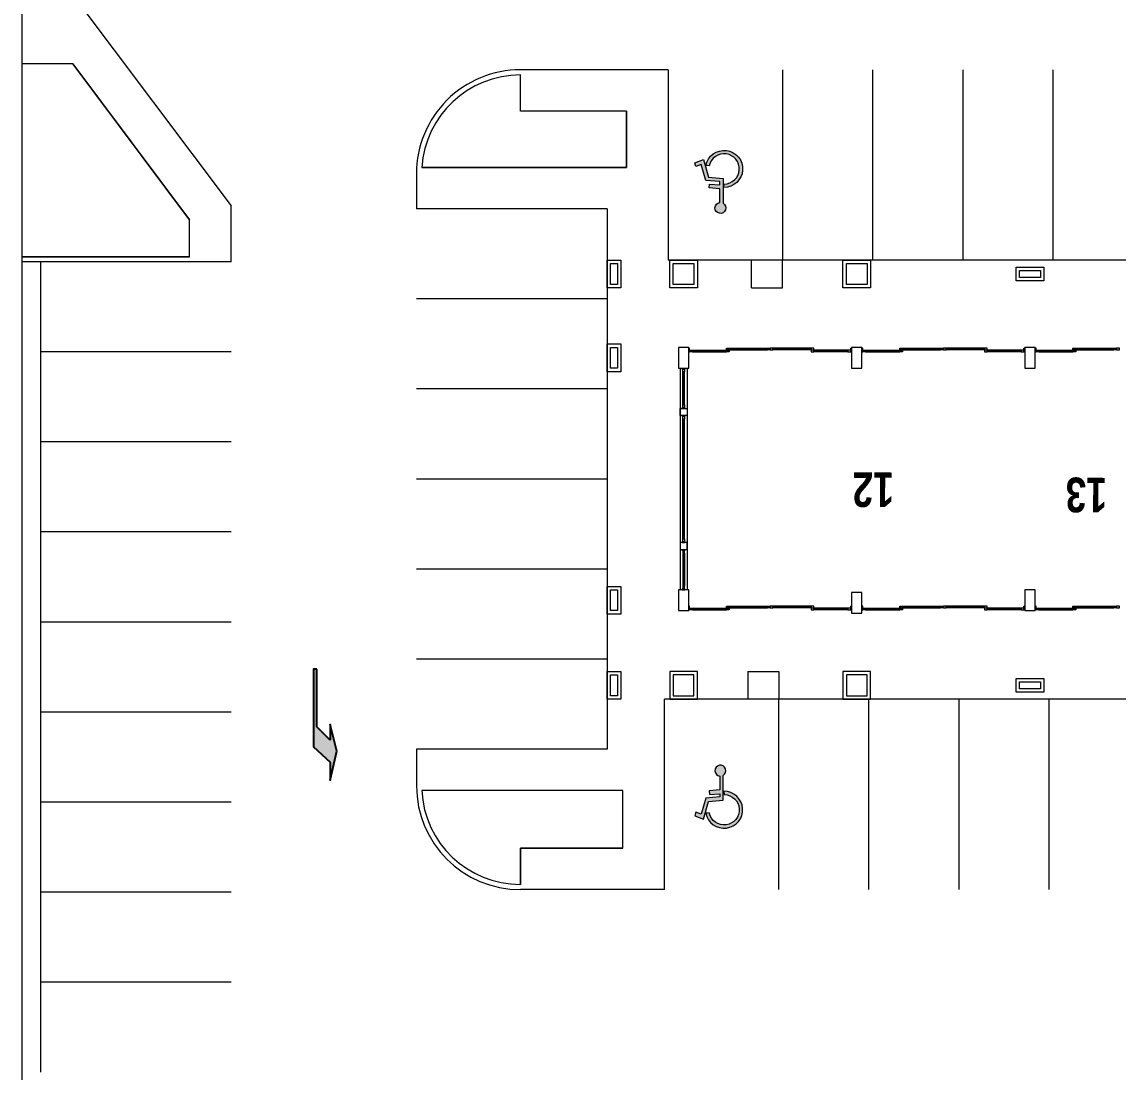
# Model space of a CAD drawing. Header units: inches. Extents: x -35 to 98, y -34 to 46.
# Drawn here: x -9.91 to 21.73, y -14.34 to 15.99 of the extents above; entities that cross this region are included whole.
import ezdxf

# ---------------------------------------------------------------- set-up
doc = ezdxf.new("R2010")
doc.units = ezdxf.units.IN
doc.header["$MEASUREMENT"] = 0
doc.layers.add('Estructura', color=8, linetype='Continuous', lineweight=9)
doc.layers.add('SENALES BLANCAS', color=8, linetype='Continuous')
doc.styles.add('STYLE3', font='impact.ttf', dxfattribs={"height": 0.006})

# ---------------------------------------------------------------- blocks, each defined once
blk = doc.blocks.new('MINUS')
h = blk.add_hatch(color=252)
edge = h.paths.add_edge_path()
edge.add_line((547.7232086236108, 36.9235401597719), (548.1042804642341, 37.0735914674988))
edge.add_line((548.1042804642342, 37.07359146749879), (548.2385584589549, 36.79635147714157))
edge.add_line((548.2385584589549, 36.79635147714156), (548.3295834900774, 36.84043840209338))
edge.add_line((548.3295834900774, 36.84043840209338), (548.1993180739213, 37.10939373460385))
edge.add_line((548.1993180739213, 37.10939373460384), (548.2946329770457, 37.14871949314875))
edge.add_line((548.2946329770457, 37.14871949314875), (548.4695233105241, 36.78762835183436))
edge.add_line((548.469523310524, 36.78762835183439), (548.9595555950775, 36.83003924652281))
edge.add_line((548.9595555950777, 36.83003924652279), (548.9608679319426, 36.67097045903058))
edge.add_line((548.9608679319423, 36.6709704590306), (549.0589714571755, 36.67581418795538))
edge.add_line((549.0589714571756, 36.67581418795535), (549.0599644592585, 36.93362550172336))
edge.add_line((549.0599644592585, 36.93362550172338), (548.5259816139599, 36.88396187354939))
edge.add_line((548.5259816139599, 36.88396187354937), (548.3441465965848, 37.25939150793232))
edge.add_line((548.3441465965847, 37.25939150793233), (547.6760914684396, 36.99585067876362))
edge.add_arc((547.5778129780072, 36.88030702433592), 0.1516871707172555, 409.61635791416, 736.5597517022761)
edge = h.paths.add_edge_path()
edge.add_line((548.8363633348799, 37.02829337975659), (548.8742134789235, 36.95014525435842))
edge.add_arc((548.5893727626324, 37.39569239434553), 0.5288161188994165, 302.591003042123, 561.5973035725094)
edge.add_line((548.0976828089865, 37.20104533659287), (548.1754386106916, 37.23870546317638))
edge.add_arc((548.5893727625977, 37.3956923942379), 0.442703488396265, -56.0883253260439, 200.7695229083841, ccw=False)
for points in [[(548.8299615828743, 37.03004042403904), (548.8560825608092, 36.97610917725584), (548.8721531190787, 36.9429287486313, 2.149098351319528), (548.0950404180115, 37.1942099337336), (548.1817578918419, 37.23621054294652, -2.097118794356095)], [(547.729245737849, 36.92054368344721), (548.1018005044936, 37.06724129784833), (548.2362379970062, 36.78967199689647), (548.3362629703222, 36.83811794014432), (548.2061317838761, 37.10679613235693), (548.2921860726165, 37.14230107512892), (548.4665241822763, 36.7823500947654), (548.9546003678853, 36.82459169467661), (548.9559110817578, 36.66571963057093), (549.063953159867, 36.67105406210734), (549.064985636497, 36.93911408026156), (548.5289704261605, 36.88926142987001), (548.3466252786585, 37.26574431554543), (547.6770159153589, 37.00159035670518, 6.342635046751864)]]:
    blk.add_lwpolyline(points, format="xyb", close=True)
blk = doc.blocks.new('DDSSDSD')
at = {"layer": 'SENALES BLANCAS'}
h = blk.add_hatch(color=256, dxfattribs=at)
h.dxf.hatch_style = 1
h.paths.add_polyline_path([(7436.251104270643, 1282.34156479809), (7438.826594105913, 1281.985401761799), (7438.847141973391, 1282.133987713834), (7435.380136425911, 1282.613437954997), (7434.583995979024, 1281.966398243055), (7433.791537568173, 1282.075986869606), (7435.038186750851, 1281.600733447391), (7436.267970102085, 1281.733522411633), (7435.574568992591, 1281.829412459866)])
for points in [[(7438.826594105913, 1281.985401761799), (7438.847141973391, 1282.133987713834), (7435.380136425912, 1282.613437954997), (7434.583995979025, 1281.966398243055)], [(7434.583995979025, 1281.966398243055), (7433.791537568172, 1282.075986869606), (7435.03818675085, 1281.600733447391), (7436.267970102085, 1281.733522411633), (7435.574568992591, 1281.829412459866)], [(7435.574568992591, 1281.829412459866), (7436.251104270643, 1282.341564798091), (7438.826594105913, 1281.985401761799)]]:
    blk.add_lwpolyline(points, dxfattribs=at)

msp = doc.modelspace()

# ---------------------------------------------------------------- linework, layer by layer
at = {"layer": 'Estructura', "linetype": 'Continuous'}
msp.add_line((-9.907593988721729, 18.73742797926032), (-9.907593988723775, -15.16257202073886), dxfattribs=at)
at = {"layer": 'Estructura'}
for p, q in [((-8.438049156598268, 16.77563064697647), (-3.868639268767097, 10.67560842778006)), ((-8.439225915891157, 14.77563064697661), (-9.907593988721956, 14.77563064697669)), ((-8.439225915891157, 14.77563064697661), (-5.068639268767484, 10.27600072891302)), ((8.74843101335317, 14.60726165518217), (4.481360731231561, 14.60726165518243)), ((8.74843101335317, 14.60726165518214), (8.748431013353283, 9.107261655184757)), ((12.04843101335312, 14.60726165518183), (12.04843101335324, 9.107261655181802)), ((14.64843101335326, 14.60726165518118), (14.64843101335326, 9.107261655181233)), ((17.24843101335317, 14.60726165518123), (17.24843101335328, 9.107261655181176)), ((19.84843101335331, 14.60726165518126), (19.84843101335331, 9.107261655181233)), ((4.481360731231675, 13.4072616551825), (4.481360731231788, 14.45726165518194)), ((7.548431013353238, 13.40726165518218), (4.481360731231561, 13.40726165518241)), ((7.548431013353238, 13.40726165518218), (7.548431013353124, 11.78726165522143)), ((7.548431013353124, 11.78726165522143), (1.637050621559283, 11.78726165522157)), ((1.481360731231447, 11.6072616551826), (1.481360731231334, 10.58726165522158)), ((-3.86863926876903, 9.057427979261334), (-3.868639268767097, 10.67560842778006)), ((6.981360731229969, 10.58726165522141), (1.481360731231334, 10.58726165522158)), ((6.98136073123122, 10.58726165522144), (6.981360731230197, -5.012738344778498)), ((-5.068639268768848, 9.207427979261368), (-5.068639268767484, 10.27600072891302)), ((-5.068639268768848, 9.207427979261368), (-9.907593988722297, 9.20742797926151)), ((-3.86863926876903, 9.057427979261334), (-9.907593988722297, 9.057427979261504)), ((-9.368639268768916, 9.057427979261448), (-9.36863926877028, -14.34257202073833)), ((59.58843101335354, 9.107261655181631), (8.748431013353056, 9.107261655184502)), ((11.14843101335315, 8.307261655184575), (11.14843101335326, 9.107261655184587)), ((12.04843101335324, 8.30726165518449), (12.04843101335324, 9.107261655184502)), ((11.14843101335315, 8.307261655184575), (12.04843101335324, 8.30726165518449)), ((6.981360731229856, 7.987261655221417), (1.481360731230424, 7.987261655221644)), ((-3.86863926876903, 6.457427979261368), (-9.368639268769144, 6.457427979261539)), ((6.981360731230311, 5.387261655221423), (1.481360731230197, 5.387261655221621)), ((-3.868639268769371, 3.857427979261317), (-9.368639268769257, 3.857427979261601)), ((6.981360731230083, 2.787261655221371), (1.481360731230197, 2.787261655221712)), ((-3.868639268769485, 1.257427979261379), (-9.368639268769485, 1.257427979261607)), ((6.981360731229969, 0.1872616552214339), (1.481360731229969, 0.1872616552216897)), ((-3.868639268769599, -1.342572020738643), (-9.368639268769485, -1.342572020738416)), ((6.981360731229742, -2.412738344778617), (1.481360731229856, -2.412738344778305)), ((11.04240601127763, -2.772738344818194), (11.94240601127761, -2.772738344818194)), ((11.04240601127763, -2.772738344818194), (11.04240601127763, -3.572738344816273)), ((11.94240601127761, -2.772738344818194), (11.94240601127773, -3.572738344818177)), ((59.44240601127761, -3.572738344819001), (8.642406011277657, -3.572738344816216)), ((8.642406011277657, -9.072738344816898), (8.642406011277657, -3.572738344818177)), ((11.94240601127761, -9.072738344816955), (11.94240601127773, -3.572738344818205)), ((14.54240601127752, -9.07273834481741), (14.54240601127752, -3.57273834481866)), ((17.14240601127754, -9.072738344817353), (17.14240601127754, -3.572738344818603)), ((19.74240601127757, -9.07273834481741), (19.74240601127745, -3.57273834481866)), ((-3.868639268769712, -3.942572020738638), (-9.368639268769826, -3.942572020738382)), ((1.481360731230197, -5.012738344778299), (1.481360731230197, -6.072738344816358)), ((6.981360731229287, -5.012738344778526), (1.481360731230197, -5.012738344778299)), ((7.442406011277498, -6.212738344778515), (1.634801404602953, -6.212738344778316)), ((7.442406011277384, -7.872738344816625), (7.442406011277498, -6.212738344778515)), ((-3.868639268769826, -6.542572020738632), (-9.368639268770053, -6.542572020738262)), ((7.442406011277384, -7.872738344816625), (4.481360731229969, -7.872738344816455)), ((4.481360731229969, -7.872738344816455), (4.481360731230311, -8.922738344816068)), ((-3.868639268770053, -9.14257202073857), (-9.368639268770167, -9.142572020738342)), ((8.642406011277544, -9.072738344816784), (4.481360731229856, -9.072738344816443)), ((-3.868639268770167, -11.74257202073856), (-9.36863926877028, -11.74257202073828))]:
    msp.add_line(p, q, dxfattribs=at)
at = {"layer": 'Estructura', "color": 251, "true_color": 0x636466}
for p, q in [((9.34136073123112, 6.437261655182326), (9.34136073123112, 6.587261655184179)), ((9.446360731231024, 6.51000309312515), (10.42942503644495, 6.510003093124695)), ((9.446360731231024, 6.487253093125062), (10.42942503644518, 6.487253093124551)), ((9.446360731231138, 6.485253093124598), (10.42942503644507, 6.485253093124228)), ((9.446360731231024, 6.462503093124624), (10.42942503644518, 6.462503093124113)), ((10.50942503644499, 6.562503093124135), (11.61136073123144, 6.562503093124363)), ((10.50942503644511, 6.53975309312419), (11.61136073123156, 6.539753093124304)), ((10.50942503644511, 6.537753093123669), (11.61136073123133, 6.537753093123925)), ((10.50942503644511, 6.515003093123553), (11.61136073123144, 6.515003093123809)), ((12.87329642601752, 6.562503093124022), (11.77136073123118, 6.562503093124249)), ((12.87329642601763, 6.539753093123934), (11.77136073123118, 6.539753093124247)), ((12.87329642601752, 6.537753093123442), (11.77136073123118, 6.537753093123783)), ((12.87329642601752, 6.515003093123383), (11.77136073123118, 6.515003093123724)), ((13.93636073123137, 6.510003093124695), (12.95329642601756, 6.510003093124411)), ((13.93636073123137, 6.487253093124664), (12.95329642601745, 6.487253093124352)), ((13.93636073123137, 6.485253093124257), (12.95329642601756, 6.485253093123973)), ((13.93636073123137, 6.462503093124141), (12.95329642601745, 6.462503093123914)), ((14.04136073123139, 6.437261655181871), (14.04136073123117, 6.58726165518361)), ((14.34136073123123, 6.437261655181956), (14.34136073123123, 6.587261655183809)), ((14.44636073123114, 6.510003093124809), (15.42942503644507, 6.51000309312424)), ((14.44636073123114, 6.487253093124693), (15.42942503644518, 6.48725309312421)), ((14.44636073123114, 6.485253093124257), (15.42942503644518, 6.485253093123802)), ((14.44636073123102, 6.462503093124226), (15.42942503644518, 6.462503093123743)), ((15.50942503644511, 6.562503093123766), (16.61136073123144, 6.562503093124022)), ((15.50942503644511, 6.539753093123821), (16.61136073123167, 6.539753093123934)), ((15.50942503644522, 6.5377530931233), (16.61136073123144, 6.537753093123499)), ((15.50942503644522, 6.515003093123212), (16.61136073123144, 6.51500309312344)), ((17.87329642601763, 6.562503093123624), (16.7713607312313, 6.56250309312388)), ((17.87329642601763, 6.539753093123593), (16.77136073123118, 6.539753093123821)), ((17.87329642601763, 6.537753093123072), (16.7713607312313, 6.537753093123413)), ((17.87329642601763, 6.515003093123042), (16.7713607312313, 6.515003093123354)), ((18.93636073123137, 6.510003093124354), (17.95329642601767, 6.510003093124041)), ((18.93636073123137, 6.487253093124238), (17.95329642601745, 6.487253093123982)), ((18.93636073123137, 6.485253093123887), (17.95329642601756, 6.485253093123575)), ((18.93636073123137, 6.462503093123772), (17.95329642601745, 6.462503093123544)), ((19.04136073123139, 6.437261655181501), (19.04136073123128, 6.587261655183241)), ((19.34136073123123, 6.4372616551817), (19.34136073123123, 6.587261655183553)), ((19.44636073123125, 6.510003093124524), (20.42942503644507, 6.510003093124013)), ((19.44636073123114, 6.48725309312438), (20.42942503644518, 6.487253093123925)), ((19.44636073123114, 6.485253093123973), (20.42942503644518, 6.485253093123546)), ((19.44636073123102, 6.462503093123942), (20.42942503644518, 6.462503093123487)), ((20.50942503644511, 6.56250309312351), (21.61136073123144, 6.562503093123681)), ((20.50942503644511, 6.539753093123565), (21.61136073123167, 6.539753093123679)), ((20.50942503644522, 6.537753093123044), (21.61136073123144, 6.537753093123243)), ((20.50942503644522, 6.515003093122928), (21.61136073123144, 6.515003093123184)), ((9.091360731257836, 5.98726165521505), (9.091360731257382, -0.4127383447850121)), ((9.167610731257568, 4.932261655214049), (9.167610731257795, 5.882261655215288)), ((9.190360731257542, 4.932261655214049), (9.190360731257883, 5.882261655215288)), ((9.192360731257722, 4.932261655214106), (9.192360731258177, 5.88226165521543)), ((9.215110731258036, 4.932261655213935), (9.215110731258491, 5.882261655215316)), ((9.291360731257996, 5.987261655214994), (9.29136073125754, -0.4127383447849269)), ((9.167610731257227, 1.055461655215836), (9.167610731257568, 4.519061655219431)), ((9.190360731257428, 1.055461655215808), (9.190360731257655, 4.519061655219431)), ((9.192360731257494, 1.055461655215865), (9.192360731258063, 4.519061655219573)), ((9.215110731257809, 1.055461655215723), (9.215110731258378, 4.519061655219403)), ((9.167610731257227, 0.642261655215961), (9.16761073125734, -0.3077383447852498)), ((9.190360731257314, 0.6422616552159894), (9.190360731257428, -0.3077383447852782)), ((9.192360731257494, 0.6422616552159326), (9.19236073125795, -0.3077383447853919)), ((9.215110731257809, 0.6422616552161315), (9.215110731258036, -0.3077383447852498)), ((9.341360731231234, -1.012738344816213), (9.341360731231347, -0.8627383448143604)), ((9.446360731231138, -0.9399969068733611), (10.42942503644484, -0.9399969068739296)), ((10.50942503644477, -0.8874969068744321), (11.6113607312311, -0.8874969068742331)), ((10.50942503644488, -0.9102469068744057), (11.61136073123122, -0.9102469068743488)), ((10.50942503644488, -0.91224690687487), (11.61136073123122, -0.9122469068748131)), ((10.50942503644488, -0.9349969068750426), (11.61136073123122, -0.9349969068748436)), ((12.8732964260174, -0.8874969068746026), (11.77136073123107, -0.8874969068743752)), ((12.87329642601729, -0.9102469068746899), (11.77136073123096, -0.9102469068743204)), ((12.87329642601718, -0.9122469068750974), (11.77136073123107, -0.9122469068748131)), ((12.87329642601718, -0.9349969068752131), (11.77136073123107, -0.934996906874872)), ((13.93636073123137, -0.9399969068739296), (12.95329642601722, -0.9399969068741569)), ((14.04136073123117, -1.012738344816668), (14.04136073123117, -0.8627383448148152)), ((14.34136073123135, -1.012738344816555), (14.34136073123135, -0.8627383448147015)), ((14.44636073123125, -0.9399969068737022), (15.42942503644484, -0.939996906874299)), ((15.50942503644488, -0.88749690687483), (16.61136073123122, -0.8874969068746026)), ((15.50942503644499, -0.9102469068748036), (16.61136073123133, -0.9102469068747183)), ((15.50942503644499, -0.9122469068752963), (16.61136073123122, -0.9122469068751542)), ((15.50942503644499, -0.934996906875412), (16.61136073123133, -0.9349969068752415)), ((17.87329642601752, -0.8874969068749721), (16.77136073123107, -0.8874969068747163)), ((17.87329642601729, -0.9102469068750878), (16.77136073123107, -0.9102469068746899)), ((17.87329642601729, -0.9122469068755237), (16.77136073123107, -0.9122469068751826)), ((17.87329642601729, -0.9349969068755826), (16.77136073123107, -0.9349969068752415)), ((18.93636073123137, -0.9399969068742706), (17.95329642601733, -0.9399969068745548)), ((19.04136073123128, -1.012738344817066), (19.04136073123128, -0.862738344815213)), ((19.34136073123135, -1.012738344816867), (19.34136073123135, -0.8627383448149857)), ((19.44636073123125, -0.9399969068740432), (20.42942503644484, -0.9399969068746117)), ((20.50942503644488, -0.8874969068750858), (21.61136073123133, -0.8874969068749152)), ((20.50942503644499, -0.910246906875031), (21.61136073123133, -0.9102469068749741)), ((20.50942503644499, -0.9122469068755521), (21.61136073123133, -0.9122469068754953)), ((20.50942503644499, -0.9349969068756678), (21.61136073123133, -0.9349969068754689)), ((9.446360731231024, -0.9627469068734484), (10.42942503644495, -0.9627469068740453)), ((9.446360731231138, -0.9647469068738559), (10.42942503644495, -0.9647469068744243)), ((9.446360731231024, -0.9874969068738864), (10.42942503644495, -0.9874969068745116)), ((13.93636073123126, -0.9627469068738463), (12.9532964260171, -0.9627469068741874)), ((13.93636073123126, -0.9647469068743675), (12.95329642601722, -0.9647469068747085)), ((13.93636073123137, -0.9874969068743695), (12.95329642601722, -0.9874969068746537)), ((14.44636073123114, -0.9627469068738179), (15.42942503644507, -0.9627469068744148)), ((14.44636073123125, -0.964746906874197), (15.42942503644495, -0.9647469068748222)), ((14.44636073123114, -0.9874969068742843), (15.42942503644507, -0.9874969068748527)), ((18.93636073123126, -0.9627469068742158), (17.95329642601722, -0.9627469068745569)), ((18.93636073123137, -0.964746906874737), (17.95329642601722, -0.964746906875078)), ((18.93636073123137, -0.987496906874739), (17.95329642601733, -0.9874969068750232)), ((19.44636073123114, -0.9627469068740737), (20.42942503644507, -0.9627469068746706)), ((19.44636073123114, -0.964746906874538), (20.42942503644495, -0.9647469068751064)), ((19.44636073123114, -0.9874969068745401), (20.42942503644507, -0.9874969068751369))]:
    msp.add_line(p, q, dxfattribs=at)
at = {"layer": 'Estructura'}
for points in [[(-7.807593988721365, 13.93242137385901), (-8.43922591589184, 14.77563064697647), (-9.907593988722752, 14.77563064697655), (-9.907593988723093, 9.207427979261368), (-7.807593988721592, 9.207427979261425), (-5.068639268769417, 9.207427979261197), (-5.068639268768166, 10.27600072891296)], [(6.981360731230538, 9.107261655184672), (7.381360731230629, 9.107261655184672), (7.381360731230629, 8.307261655184718), (6.981360731230538, 8.307261655184718)], [(7.081360731230561, 9.007261655184678), (7.281360731230606, 9.007261655184735), (7.281360731230606, 8.407261655184712), (7.081360731230561, 8.407261655184712)], [(8.791360731230142, 9.10726165518453), (9.59136073123021, 9.107261655184445), (9.591360731230097, 8.307261655184462), (8.791360731230142, 8.307261655184433)], [(8.891360731230392, 9.007261655184507), (9.491360731230188, 9.007261655184507), (9.491360731230301, 8.407261655184513), (8.891360731230279, 8.407261655184456)], [(13.79136073123003, 9.107261655184189), (14.5913607312301, 9.107261655184132), (14.5913607312301, 8.30726165518415), (13.79136073122991, 8.307261655184064)], [(13.89136073123017, 9.007261655184166), (14.49136073122996, 9.007261655184138), (14.49136073123007, 8.4072616551842), (13.89136073123005, 8.407261655184143)], [(18.79136073123037, 8.507261655183598), (18.79136073123037, 8.907261655183518), (19.59136073123055, 8.907261655183774), (19.59136073123055, 8.507261655183825)], [(18.89136073123039, 8.607261655183592), (18.89136073123051, 8.80726165518358), (19.49136073123053, 8.807261655183723), (19.49136073123042, 8.607261655183763)], [(6.981360731230765, 6.687261655184855), (7.381360731230856, 6.687261655184855), (7.381360731230743, 5.887261655184901), (6.981360731230765, 5.887261655184844)], [(7.081360731230674, 6.587261655184918), (7.281360731230833, 6.587261655184804), (7.28136073123072, 5.987261655184895), (7.081360731230788, 5.98726165518481)], [(6.981360731230424, -0.3127383448151448), (7.381360731230515, -0.312738344815088), (7.381360731230515, -1.112738344815099), (6.981360731230538, -1.112738344815099)], [(7.081360731230561, -0.4127383448151107), (7.281360731230492, -0.4127383448151676), (7.281360731230606, -1.012738344815133), (7.081360731230447, -1.012738344815133)], [(6.981360731230083, -2.772738344815977), (7.38136073123006, -2.772738344815977), (7.38136073123006, -3.572738344815932), (6.981360731229969, -3.572738344815988)], [(8.791360731229005, -3.572738344816102), (9.591360731229074, -3.572738344816102), (9.591360731229074, -2.772738344816204), (8.791360731229346, -2.772738344816148)], [(13.79136073122889, -3.572738344816415), (14.59136073122896, -3.572738344816472), (14.59136073122885, -2.772738344816489), (13.79136073122912, -2.77273834481646)], [(7.081360731230106, -2.872738344815971), (7.281360731230038, -2.872738344815971), (7.281360731230038, -3.472738344816023), (7.081360731230106, -3.472738344815966)], [(8.891360731229142, -3.472738344816023), (9.491360731229165, -3.472738344816079), (9.491360731229165, -2.872738344816113), (8.891360731229142, -2.872738344816028)], [(13.89136073122891, -3.472738344816364), (14.49136073122894, -3.472738344816364), (14.49136073122894, -2.872738344816455), (13.89136073122914, -2.872738344816341)], [(18.79136073122878, -3.372738344816995), (18.79136073122878, -2.972738344817159), (19.59136073122896, -2.972738344816875), (19.59136073122896, -3.372738344816852)], [(18.89136073122903, -3.272738344817057), (18.89136073122891, -3.072738344817068), (19.49136073122894, -3.072738344816926), (19.49136073122882, -3.27273834481683)]]:
    msp.add_lwpolyline(points, close=True, dxfattribs=at)
for points in [[(1.637050621558487, 11.78726165522146), (7.548431013352328, 11.78726165522137), (7.548431013352442, 13.40726165518215), (4.481360731230765, 13.40726165518232), (4.481360731230993, 14.45726165518182, 0.3958215602363722)], [(4.481360731229401, -8.922738344816239), (4.481360731229174, -7.872738344816597), (7.442406011276702, -7.872738344816682), (7.44240601127693, -6.212738344778714), (1.634801404602158, -6.212738344778458, 0.3998921918361508)]]:
    msp.add_lwpolyline(points, format="xyb", close=True, dxfattribs=at)
at = {"layer": 'Estructura', "color": 251, "true_color": 0x636466}
for points in [[(9.34136073123112, 6.587261655184037), (9.041360731231165, 6.587261655184037), (9.041360731231052, 5.987261655184014), (9.341360731231006, 5.987261655184014)], [(9.341360731231006, 6.562503093124789), (9.34136073123112, 6.462503093124823), (9.366360731231097, 6.462503093124681), (9.366360731230984, 6.562503093124761)], [(9.366360731231211, 6.510003093125206), (9.446360731231024, 6.51000309312515), (9.446360731231024, 6.462503093124624), (9.366360731230984, 6.462503093124596)], [(10.42942503644529, 6.562503093124164), (10.50942503644499, 6.562503093124135), (10.50942503644511, 6.515003093123553), (10.42942503644529, 6.51500309312361)], [(10.42942503644495, 6.510003093124695), (10.50942503644704, 6.510003093124666), (10.50942503644681, 6.46250309312417), (10.42942503644518, 6.462503093124113)], [(11.61136073123144, 6.562503093124363), (11.69136073123126, 6.562503093124334), (11.69136073123137, 6.515003093123724), (11.61136073123144, 6.515003093123809)], [(11.77136073123118, 6.562503093124249), (11.69136073123126, 6.562503093124221), (11.69136073123126, 6.515003093123781), (11.77136073123118, 6.515003093123724)], [(12.95329642601733, 6.562503093123965), (12.87329642601752, 6.562503093124022), (12.87329642601752, 6.515003093123383), (12.95329642601745, 6.515003093123411)], [(12.95329642601756, 6.510003093124411), (12.8732964260157, 6.510003093124524), (12.8732964260157, 6.462503093123914), (12.95329642601745, 6.462503093123914)], [(14.01636073123119, 6.510003093124723), (13.93636073123137, 6.510003093124695), (13.93636073123137, 6.462503093124141), (14.01636073123142, 6.462503093124113)], [(14.04136073123139, 6.562503093124334), (14.04136073123117, 6.462503093124226), (14.01636073123119, 6.462503093124255), (14.01636073123142, 6.562503093124334)], [(14.34136073123101, 6.587261655183724), (14.04136073123105, 6.587261655183696), (14.04136073123105, 5.98726165518373), (14.34136073123101, 5.987261655183701)], [(14.34136073123112, 6.56250309312442), (14.34136073123112, 6.462503093124454), (14.3663607312311, 6.46250309312434), (14.36636073123098, 6.562503093124391)], [(14.36636073123121, 6.51000309312478), (14.44636073123114, 6.510003093124809), (14.44636073123102, 6.462503093124226), (14.3663607312311, 6.462503093124226)], [(15.42942503644541, 6.562503093123794), (15.50942503644511, 6.562503093123766), (15.50942503644522, 6.515003093123212), (15.42942503644529, 6.515003093123241)], [(15.42942503644507, 6.51000309312424), (15.50942503644704, 6.510003093124297), (15.50942503644693, 6.462503093123772), (15.42942503644518, 6.462503093123743)], [(16.61136073123144, 6.562503093124022), (16.69136073123137, 6.562503093123965), (16.69136073123148, 6.515003093123354), (16.61136073123144, 6.51500309312344)], [(16.7713607312313, 6.56250309312388), (16.69136073123126, 6.562503093123851), (16.69136073123126, 6.515003093123411), (16.7713607312313, 6.515003093123354)], [(17.95329642601733, 6.562503093123624), (17.87329642601763, 6.562503093123624), (17.87329642601763, 6.515003093123042), (17.95329642601745, 6.515003093123042)], [(17.95329642601767, 6.510003093124041), (17.87329642601581, 6.510003093124155), (17.87329642601581, 6.462503093123544), (17.95329642601745, 6.462503093123544)], [(19.0163607312313, 6.510003093124354), (18.93636073123137, 6.510003093124354), (18.93636073123137, 6.462503093123772), (19.01636073123142, 6.462503093123715)], [(19.04136073123151, 6.562503093123965), (19.04136073123117, 6.462503093123857), (19.0163607312313, 6.462503093123885), (19.01636073123142, 6.562503093123965)], [(19.34136073123101, 6.58726165518344), (19.04136073123105, 6.587261655183468), (19.04136073123105, 5.987261655183445), (19.34136073123101, 5.987261655183474)], [(19.34136073123112, 6.562503093124164), (19.34136073123112, 6.46250309312417), (19.3663607312311, 6.462503093124084), (19.3663607312311, 6.562503093124135)], [(19.36636073123121, 6.510003093124524), (19.44636073123125, 6.510003093124524), (19.44636073123102, 6.462503093123942), (19.3663607312311, 6.462503093123971)], [(20.42942503644541, 6.562503093123539), (20.50942503644511, 6.56250309312351), (20.50942503644522, 6.515003093122928), (20.42942503644529, 6.515003093122985)], [(20.42942503644507, 6.510003093124013), (20.50942503644704, 6.510003093124041), (20.50942503644704, 6.462503093123487), (20.42942503644518, 6.462503093123487)], [(21.61136073123144, 6.562503093123681), (21.69136073123148, 6.562503093123709), (21.69136073123148, 6.515003093123099), (21.61136073123144, 6.515003093123184)], [(21.7713607312313, 6.562503093123624), (21.69136073123137, 6.562503093123595), (21.69136073123126, 6.515003093123099), (21.7713607312313, 6.515003093123042)], [(9.15386073125795, 5.987261655215107), (9.228860731257996, 5.987261655214994), (9.22886073125811, 5.962261655215045), (9.15386073125795, 5.96226165521513)], [(9.167610731257795, 5.882261655215288), (9.167610731257795, 5.962261655217176), (9.215110731258491, 5.962261655217034), (9.215110731258491, 5.882261655215316)], [(9.291360731257996, 4.624061655219109), (9.091360731257609, 4.624061655219194), (9.091360731257723, 4.82726165521423), (9.291360731257882, 4.827261655214116)], [(9.15386073125795, 4.827261655214031), (9.228860731257768, 4.827261655214144), (9.228860731257882, 4.852261655214235), (9.153860731257723, 4.85226165521415)], [(9.16761073125734, 4.85226165521415), (9.167610731257568, 4.932261655214049), (9.215110731258036, 4.932261655213935), (9.215110731258036, 4.852261655214093)], [(9.153860731257723, 4.624061655219222), (9.228860731257768, 4.624061655219137), (9.228860731257882, 4.599061655219131), (9.153860731257836, 4.599061655219273)], [(9.167610731257568, 4.519061655219431), (9.167610731257568, 4.59906165522132), (9.215110731258264, 4.599061655221178), (9.215110731258378, 4.519061655219403)], [(9.291360731257654, 0.9504616552160172), (9.091360731257382, 0.9504616552159604), (9.091360731257495, 0.7472616552158939), (9.291360731257654, 0.747261655216036)], [(9.153860731257609, 0.9504616552158183), (9.22886073125754, 0.950461655215932), (9.228860731257768, 0.9754616552159945), (9.153860731257495, 0.9754616552159092)], [(9.167610731257113, 0.9754616552159092), (9.167610731257227, 1.055461655215836), (9.215110731257809, 1.055461655215723), (9.215110731257809, 0.9754616552159092)], [(9.153860731257609, 0.7472616552159508), (9.228860731257427, 0.7472616552158939), (9.228860731257654, 0.722261655215803), (9.153860731257382, 0.7222616552158883)], [(9.167610731257113, 0.7222616552158883), (9.167610731257227, 0.642261655215961), (9.215110731257809, 0.6422616552161315), (9.215110731257695, 0.7222616552159167)], [(9.16761073125734, -0.3077383447852498), (9.16761073125734, -0.3877383447871097), (9.21511073125815, -0.3877383447870528), (9.215110731258036, -0.3077383447852498)], [(9.341360731230665, -0.4127383448159634), (9.04136073123071, -0.412738344815935), (9.04136073123071, -1.012738344815958), (9.341360731230665, -1.012738344815986)], [(9.153860731257609, -0.412738344785069), (9.228860731257654, -0.4127383447849269), (9.228860731257654, -0.3877383447849496), (9.153860731257609, -0.3877383447850917)], [(14.33887144155933, -0.4906046357233134), (14.03887144155937, -0.4906046357233418), (14.03887144155937, -1.090604635723308), (14.33887144155933, -1.090604635723336)], [(19.34136073123067, -0.4127383448165318), (19.04136073123071, -0.4127383448165318), (19.04136073123071, -1.012738344816555), (19.34136073123067, -1.012738344816498)], [(9.34136073123112, -0.8874969068737499), (9.341360731231347, -0.9874969068737443), (9.366360731231097, -0.9874969068738295), (9.366360731231211, -0.8874969068737499)], [(9.366360731231211, -0.9399969068733611), (9.446360731231138, -0.9399969068733611), (9.446360731231024, -0.9874969068738864), (9.366360731230984, -0.9874969068739148)], [(10.42942503644507, -0.8874969068744321), (10.50942503644477, -0.8874969068744321), (10.50942503644488, -0.9349969068750426), (10.42942503644495, -0.934996906875071)], [(10.42942503644484, -0.9399969068739296), (10.5094250364467, -0.9399969068739296), (10.5094250364467, -0.9874969068744548), (10.42942503644495, -0.9874969068745116)], [(11.6113607312311, -0.8874969068742331), (11.69136073123114, -0.8874969068742047), (11.69136073123114, -0.9349969068749004), (11.61136073123122, -0.9349969068748436)], [(11.77136073123107, -0.8874969068743752), (11.69136073123103, -0.8874969068743184), (11.69136073123092, -0.9349969068748436), (11.77136073123107, -0.934996906874872)], [(12.9532964260171, -0.887496906874631), (12.8732964260174, -0.8874969068746026), (12.87329642601718, -0.9349969068752131), (12.95329642601722, -0.9349969068751847)], [(12.95329642601722, -0.9399969068741569), (12.87329642601559, -0.9399969068741854), (12.87329642601547, -0.9874969068746822), (12.95329642601722, -0.9874969068746537)], [(14.0163607312313, -0.9399969068738443), (13.93636073123137, -0.9399969068739296), (13.93636073123137, -0.9874969068743695), (14.0163607312313, -0.9874969068743411)], [(14.04136073123139, -0.8874969068742615), (14.04136073123128, -0.9874969068742274), (14.01636073123119, -0.9874969068742274), (14.0163607312313, -0.88749690687429)], [(14.34136073123123, -0.8874969068741478), (14.34136073123146, -0.9874969068741137), (14.3663607312311, -0.9874969068741706), (14.36636073123132, -0.8874969068741194)], [(14.36636073123121, -0.9399969068737306), (14.44636073123125, -0.9399969068737022), (14.44636073123114, -0.9874969068742843), (14.3663607312311, -0.9874969068742843)], [(15.42942503644518, -0.8874969068748015), (15.50942503644488, -0.88749690687483), (15.50942503644499, -0.934996906875412), (15.42942503644495, -0.934996906875412)], [(15.42942503644484, -0.939996906874299), (15.5094250364467, -0.9399969068743275), (15.5094250364467, -0.9874969068748243), (15.42942503644507, -0.9874969068748527)], [(16.61136073123122, -0.8874969068746026), (16.69136073123114, -0.8874969068746594), (16.69136073123126, -0.9349969068752699), (16.61136073123133, -0.9349969068752415)], [(16.77136073123107, -0.8874969068747163), (16.69136073123114, -0.8874969068747447), (16.69136073123103, -0.9349969068751847), (16.77136073123107, -0.9349969068752415)], [(17.95329642601722, -0.8874969068750005), (17.87329642601752, -0.8874969068749721), (17.87329642601729, -0.9349969068755826), (17.95329642601733, -0.9349969068755826)], [(17.95329642601733, -0.9399969068745548), (17.87329642601559, -0.9399969068745548), (17.87329642601547, -0.9874969068750801), (17.95329642601733, -0.9874969068750232)], [(19.01636073123142, -0.9399969068742138), (18.93636073123137, -0.9399969068742706), (18.93636073123137, -0.987496906874739), (19.01636073123142, -0.987496906874739)], [(19.04136073123151, -0.887496906874631), (19.04136073123139, -0.9874969068745969), (19.0163607312313, -0.9874969068746822), (19.01636073123142, -0.8874969068746594)], [(19.34136073123123, -0.8874969068744605), (19.34136073123146, -0.9874969068743695), (19.36636073123121, -0.9874969068744548), (19.36636073123121, -0.8874969068743752)], [(19.36636073123121, -0.9399969068739864), (19.44636073123125, -0.9399969068740432), (19.44636073123114, -0.9874969068745401), (19.36636073123121, -0.9874969068745401)], [(20.42942503644518, -0.8874969068750573), (20.50942503644488, -0.8874969068750858), (20.50942503644499, -0.9349969068756678), (20.42942503644495, -0.9349969068756678)], [(20.42942503644484, -0.9399969068746117), (20.5094250364467, -0.9399969068745548), (20.5094250364467, -0.9874969068751369), (20.42942503644507, -0.9874969068751369)], [(21.61136073123133, -0.8874969068749152), (21.69136073123114, -0.8874969068748868), (21.69136073123126, -0.9349969068755257), (21.61136073123133, -0.9349969068754689)], [(21.77136073123107, -0.8874969068750005), (21.69136073123114, -0.8874969068750005), (21.69136073123103, -0.9349969068755257), (21.77136073123107, -0.9349969068755541)]]:
    msp.add_lwpolyline(points, close=True, dxfattribs=at)
at = {"layer": 'Estructura'}
for centre, radius, start, end in [((4.481360731231447, 11.60726165518243), 3, 89.99999999999349, 179.9999999999968), ((4.481360731231447, 11.60726165518243), 2.85, 89.99999999999349, 176.3789090880062), ((4.481360731230083, -6.072738344816443), 3, 179.9999999999968, 269.9999999999935), ((4.481360731230083, -6.072738344816443), 2.85, 182.8156626835673, 270)]:
    msp.add_arc(centre, radius, start, end, dxfattribs=at)

# ---------------------------------------------------------------- block references
at = {"layer": 'Estructura', "xscale": -1, "rotation": 291.528720825391}
msp.add_blockref('MINUS', (176.8901459221883, -512.2940836475286), dxfattribs=at)
at = {"layer": 'Estructura', "xscale": 0.6400000000395568, "yscale": 0.6400000000148794, "zscale": 0.6400000000000001, "rotation": 97.87346382584968}
msp.add_blockref('DDSSDSD', (1463.510393872252, -4606.282923415236), dxfattribs=at)
at = {"layer": 'Estructura', "rotation": 248.4712791746016}
msp.add_blockref('MINUS', (176.8901459222549, 517.2732962661338), dxfattribs=at)

# ---------------------------------------------------------------- texts
at = {"layer": 'Estructura', "color": 251, "true_color": 0x636466, "style": 'STYLE3'}
for s, p in [('12', (15.26315629748392, 2.974922841792958)), ('13', (21.41445023576345, 2.820707602892249))]:
    msp.add_text(s, height=1, rotation=179.6779640561262, dxfattribs=at).set_placement(p)

doc.saveas('drawing.dxf')
